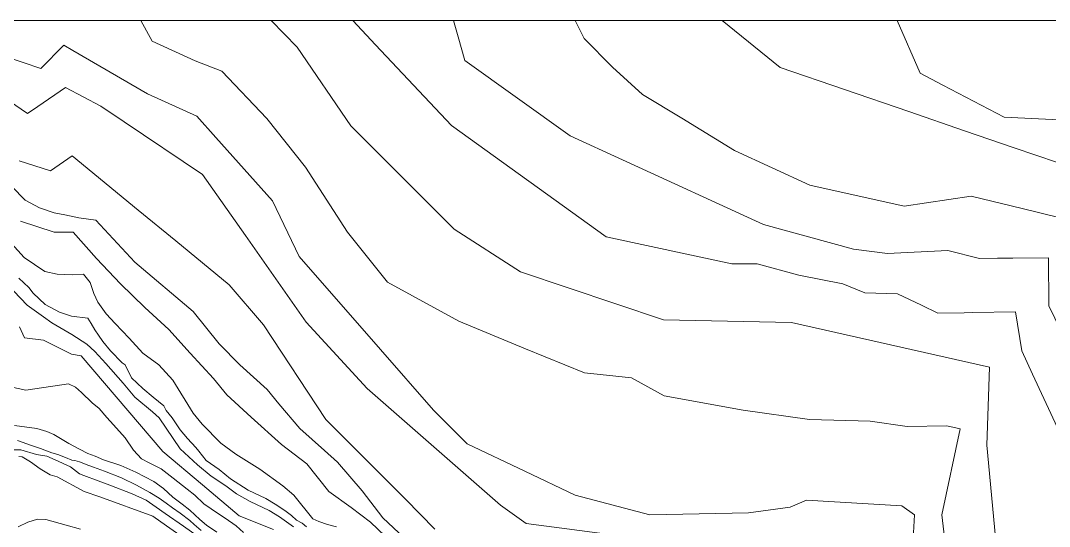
# Model space of a CAD drawing. Header units: metres. Extents: x 47 to 1988, y 46 to 663.
# Drawn here: x 1403.4 to 1641.2, y 546.6 to 663.5 of the extents above; entities that cross this region are included whole.
import ezdxf

# ---------------------------------------------------------------- set-up
doc = ezdxf.new("R2010")
doc.units = ezdxf.units.M
doc.layers.add('01_Fina', color=7, linetype='Continuous')

msp = doc.modelspace()

# ---------------------------------------------------------------- linework, layer by layer
at = {"layer": '01_Fina', "lineweight": 9}
msp.add_line((1408.74, 589.62), (1408.74, 589.62), dxfattribs=at)
for points in [[(959.22, 45.61), (1698.31, 45.61), (1697.87, 663.47), (958.78, 663.47), (959.22, 45.61)], [(1617.19, 542.11), (1616.34, 549.26), (1620.58, 569.16), (1617.51, 569.81), (1608.35, 569.69), (1599.75, 570.88), (1585.73, 571.26), (1570.44, 573.41), (1552.16, 576.75), (1544.64, 580.93), (1533.71, 582.04), (1520.1, 587.65), (1504.73, 593.98), (1488.2, 603.05), (1478.98, 614.57), (1469.3, 629.61), (1460.34, 640.83), (1449.95, 651.81), (1443.74, 654.2), (1433.83, 658.74), (1431.19, 663.47)], [(1698.01, 469.05), (1683.01, 467.79), (1660.12, 483.04), (1629.16, 539.06), (1626.74, 565.32), (1627.36, 583.36), (1581.55, 593.67), (1551.98, 594.3), (1518.92, 605.42), (1503.66, 615.27), (1479.73, 639.18), (1467.37, 657.31), (1461.33, 663.47)], [(1643.03, 569.36), (1637.29, 581.74), (1634.78, 587.13), (1633.35, 596.2), (1623.39, 596.01), (1621.51, 595.97), (1615.42, 595.86), (1611.64, 597.67), (1606.09, 600.33), (1598.51, 600.56), (1593.45, 602.6), (1583.27, 604.6), (1573.68, 607.22), (1567.76, 607.22), (1538.74, 613.53), (1503.04, 639.26), (1485.46, 657.87), (1480.17, 663.47)], [(1697.99, 496.89), (1691.26, 500.16), (1674.06, 508.53), (1668.08, 521.65), (1664.23, 530.09), (1656, 543.84), (1652.31, 573.65), (1643.79, 591.83), (1641.09, 597.57), (1640.97, 608.68), (1632.7, 608.58), (1629.16, 608.54), (1625.01, 608.5), (1617.68, 610.36), (1603.73, 609.65), (1595.93, 610.63), (1575.14, 616.36), (1542.53, 631.3), (1530.4, 636.86), (1506.07, 654.26), (1504.52, 659.7), (1503.44, 663.47)], [(1697.97, 515.75), (1696.25, 516.14), (1688.55, 520.05), (1679.25, 527.88), (1669.58, 538.27), (1666.52, 548.47), (1665.05, 564.36), (1663.46, 575.85), (1649.06, 605.95), (1648.67, 616.69), (1643.38, 617.98), (1634.9, 620.03), (1623.11, 622.89), (1607.59, 620.58), (1585.81, 625.47), (1568.44, 633.42), (1556.2, 640.88), (1547.14, 646.41), (1540.18, 652.74), (1533.69, 659.34), (1531.59, 663.47)], [(1697.95, 547.05), (1685.41, 553.92), (1675.58, 564.07), (1660.52, 613.22), (1660.19, 624.77), (1643.08, 630.64), (1633.01, 634.1), (1621.6, 638.02), (1608.73, 642.44), (1579, 652.65), (1565.54, 663.47)], [(1697.94, 569.71), (1679.18, 584.58), (1670.54, 613.04), (1674.27, 633.76), (1654.62, 639.98), (1630.73, 641.17), (1616.59, 648.53), (1611.28, 651.3), (1606.04, 663.47)], [(1609.31, 536.75), (1609.99, 549.24), (1607.05, 551.34), (1585.04, 552.64), (1581.25, 551), (1571.63, 549.69), (1548.85, 549.28), (1531.59, 553.81), (1519.95, 559.35), (1506.63, 565.67), (1498.81, 573.47), (1486.58, 587.47), (1467.84, 608.93), (1461.62, 621.82), (1448.56, 636.42), (1444.14, 641.35), (1432.74, 646.56), (1421.71, 652.94), (1415.48, 656.55), (1413.38, 657.77), (1408.11, 652.43), (1404, 653.8), (1399.34, 655.36)], [(1544.9, 544.04), (1520.3, 547.28), (1514.31, 551.5), (1483.49, 578.48), (1469.45, 593.8), (1455.42, 613.79), (1445.49, 627.93), (1427.37, 640.04), (1421.93, 643.67), (1413.83, 647.99), (1407.37, 643.62), (1404.98, 642), (1395.13, 648.69)], [(1499.16, 545.91), (1492.41, 552.87), (1478.82, 566.43), (1473.95, 571.29), (1459.53, 593.19), (1451.62, 602.43), (1439.3, 612.54), (1430.62, 619.66), (1415.36, 632.18), (1410.36, 628.76), (1403.1, 631.06)], [(1494.49, 541.74), (1487.14, 548.53), (1482.34, 554.83), (1476.63, 561.44), (1473.63, 564.14), (1467.92, 569.24), (1463.12, 574.94), (1460.42, 578.24), (1454.11, 583.94), (1449.31, 588.75), (1443.3, 596.25), (1429.79, 607.65), (1420.79, 617.38), (1416.92, 617.85), (1413.63, 618.55), (1411.16, 619.02), (1407.76, 620.19), (1404.47, 621.95), (1401.42, 625.12)], [(1487.67, 544.32), (1484.29, 547.57), (1479.83, 550.95), (1474.68, 554.67), (1469.58, 561.06), (1463.69, 565.52), (1456.72, 571.81), (1451.11, 576.95), (1447.97, 580.79), (1442.59, 586.64), (1437.71, 592.11), (1432.15, 597.13), (1426.51, 602.66), (1420.97, 608.52), (1415.54, 614.59), (1411.2, 614.59), (1403.38, 617.09)], [(1476.46, 546.51), (1474.33, 547.05), (1472.31, 547.7), (1470.99, 548.35), (1466.57, 553.8), (1464.06, 555.92), (1458.69, 559.83), (1453.19, 563.27), (1449.68, 565.79), (1445.37, 570.22), (1443.32, 572.74), (1438.6, 580.39), (1435.35, 583.9), (1431.71, 586.61), (1428.53, 590.05), (1425.28, 593.5), (1423.23, 595.68), (1421.31, 598.4), (1420.31, 600.38), (1419.52, 602.97), (1418.59, 604.09), (1417.93, 604.89), (1415.41, 604.69), (1411.9, 604.89), (1409.05, 605.48), (1404.25, 608.69), (1399.88, 613.59)], [(1469.52, 546.47), (1468.49, 547.29), (1467.17, 548.06), (1466.02, 549.09), (1464.46, 550.27), (1462.27, 551.72), (1460.06, 553.03), (1455.99, 554.99), (1451.96, 557.56), (1449.3, 559.72), (1446.31, 561.83), (1444.63, 563.97), (1443.89, 564.78), (1441.96, 566.89), (1440.27, 568.93), (1438.44, 571.64), (1437.06, 573.4), (1436.55, 574.42), (1434.06, 576.47), (1431.7, 578.41), (1429.08, 580.94), (1427.6, 583.93), (1426.92, 584.38), (1424.23, 587.16), (1422.44, 589.32), (1421.41, 590.78), (1420.58, 592.03), (1419.73, 593.44), (1419, 594.67), (1415.16, 595.15), (1412.4, 596.06), (1409.09, 597.87), (1406.35, 600.46), (1405.29, 601.81), (1403.05, 603.96)], [(1466.51, 546.48), (1463.27, 548.81), (1460.89, 550.25), (1456.47, 552.34), (1453.31, 554.08), (1450.83, 555.97), (1447.47, 558.18), (1444.27, 560.79), (1440.32, 564.5), (1435.45, 571.66), (1433.91, 573.05), (1429.8, 576.48), (1427.16, 579.71), (1423.09, 584.21), (1420.59, 587.01), (1418.73, 588.7), (1415.3, 590.91), (1410.64, 593.64), (1408.7, 595.02), (1404.95, 597.7), (1401.87, 600.94)], [(1461.85, 545.9), (1453.92, 549), (1445.47, 556.16), (1436.32, 563.9), (1417.42, 585.99), (1415.22, 586.38), (1408.74, 589.62), (1404.32, 590.17), (1403.16, 592.68)], [(1454.95, 545.15), (1453.25, 546.74), (1450.7, 548.45), (1449.14, 549.5), (1445.75, 551.77), (1443.67, 553.79), (1441.89, 555.18), (1438.68, 557.71), (1435.88, 559.91), (1433.17, 561.29), (1431.37, 562.22), (1429.53, 564.18), (1427.57, 567.04), (1424.93, 570.02), (1423.37, 571.78), (1421.57, 573.81), (1419.95, 575.16), (1417.53, 577.53), (1416.11, 578.73), (1414.47, 579.49), (1404.64, 578.09), (1398.58, 579.38)], [(1448.79, 545.27), (1446.41, 546.84), (1444.88, 548.18), (1442.54, 550.3), (1440.76, 551.75), (1438.64, 553.34), (1436.43, 555.36), (1434.2, 556.96), (1430.03, 559.15), (1426.61, 560.64), (1422.59, 561.94), (1420.62, 562.83), (1418.99, 563.43), (1417.05, 564.4), (1414.59, 565.74), (1411.13, 567.82), (1409.49, 568.53), (1407.15, 569.23), (1402, 569.91)], [(1445.12, 545.63), (1443.56, 547.01), (1442.53, 547.94), (1440.29, 549.61), (1438.51, 550.85), (1437.05, 551.92), (1435.41, 553.09), (1433.28, 554.44), (1430.2, 556.13), (1426.72, 557.83), (1422.84, 559.32), (1420.25, 560.28), (1419.18, 560.64), (1417.05, 561.49), (1415.94, 561.78), (1415.27, 561.92), (1413.77, 562.49), (1412, 563.16), (1410.65, 563.59), (1408.01, 564.58), (1405.97, 565.3), (1402.67, 566.4)], [(1398, 564.31), (1403.5, 564.3), (1407.06, 563.21), (1409.52, 562.82), (1411.43, 561.94), (1414.92, 560.33), (1417, 558.75), (1418.03, 558.35), (1421.37, 557.09), (1424.02, 556.09), (1429.24, 554.14), (1432.46, 552.62), (1434.79, 551), (1436.81, 549.58), (1441.07, 546.61), (1444.8, 544.02)], [(1441.75, 543.46), (1437.14, 546.75), (1434.01, 548.98), (1421.72, 553.39), (1418.13, 554.64), (1411.88, 558.02), (1410.25, 558.5), (1407.96, 559.92), (1405.73, 561.5), (1403.8, 562.69), (1402.99, 562.77)], [(1417.24, 545.97), (1413.94, 546.87), (1409.29, 548.14), (1407.31, 548.25), (1405.11, 547.56), (1402.9, 546.47)]]:
    msp.add_lwpolyline(points, dxfattribs=at)

doc.saveas('drawing.dxf')
